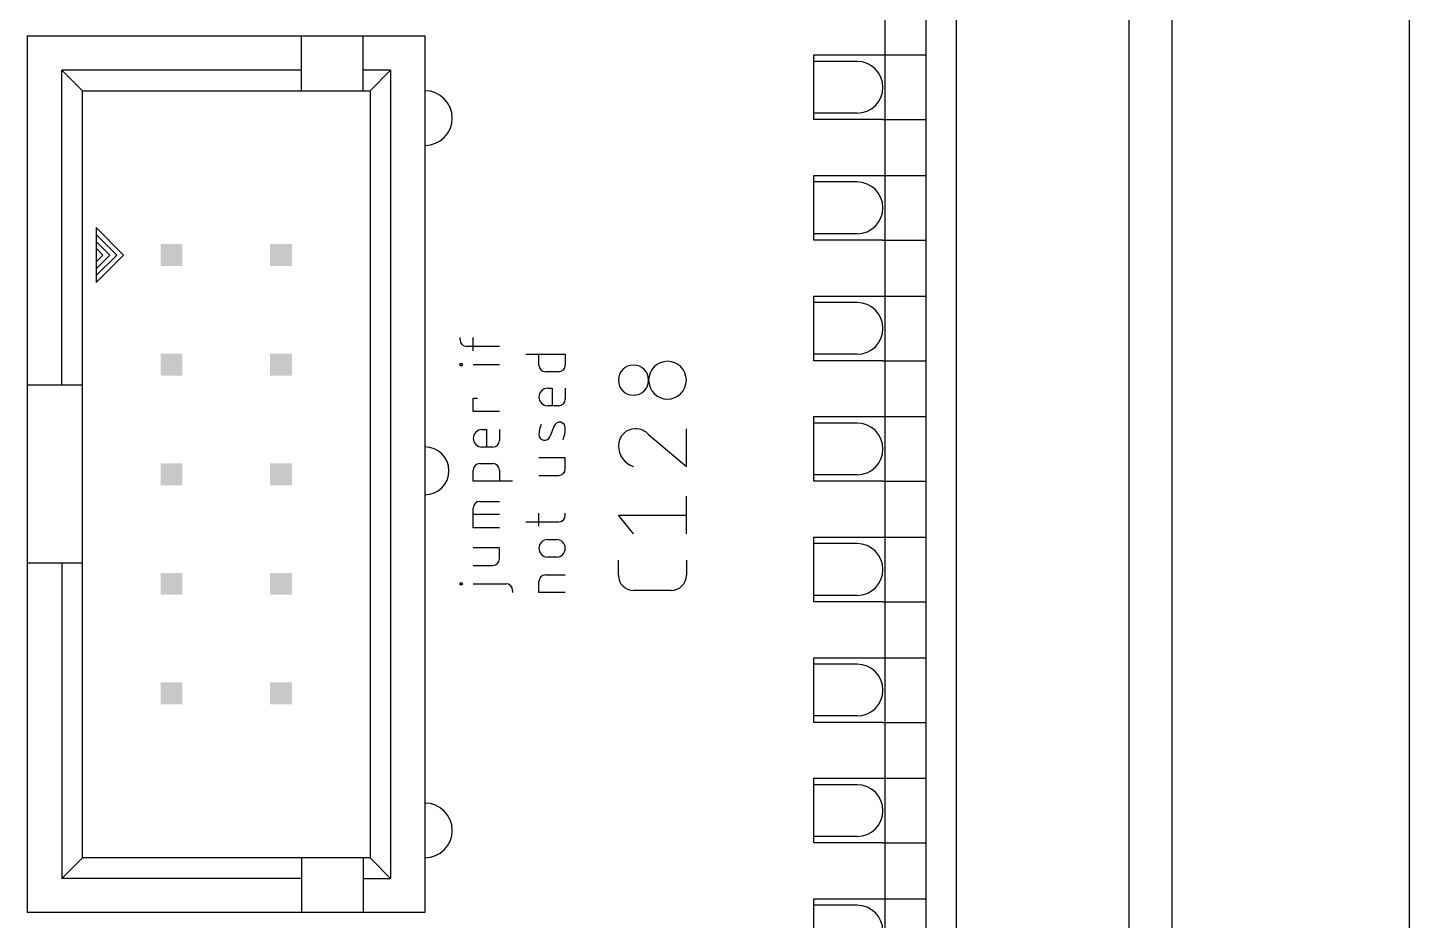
# Model space of a CAD drawing. Extents: x -12.2 to 54.6, y -5.6 to 69.1.
# Drawn here: x 8.13 to 40.15, y 10.07 to 30.77 of the extents above; entities that cross this region are included whole.
import ezdxf

# ---------------------------------------------------------------- set-up
doc = ezdxf.new("R2010")
doc.units = 0
for name, color, linetype in [('20', 30, 'CONTINUOUS'), ('21', 253, 'CONTINUOUS'), ('51', 253, 'CONTINUOUS')]:
    doc.layers.add(name, color=color, linetype=linetype)

# ---------------------------------------------------------------- blocks, each defined once
blk = doc.blocks.new('RECT')
blk.add_solid([(-0.5, -0.5), (0.5, -0.5), (-0.5, 0.5), (0.5, 0.5)])

msp = doc.modelspace()

# ---------------------------------------------------------------- linework, layer by layer
at = {"layer": '20'}
msp.add_line((28, -5), (28, 47), dxfattribs=at)
at = {"layer": '21'}
for p, q in [((33.65, 41.6), (33.65, 0.4)), ((34.65, 1), (34.65, 41)), ((40.15, 1), (40.15, 41)), ((28.95, 2.25), (28.95, 39.75)), ((29.65, 39.75), (29.65, 2.25)), ((8.1262, 22.4776), (8.1262, 30.5738)), ((8.1262, 30.5738), (14.4763, 30.5738)), ((14.4763, 30.5738), (15.905, 30.5738)), ((14.4763, 29.7801), (14.4763, 30.5738)), ((15.905, 30.5738), (17.3338, 30.5738)), ((15.905, 29.7801), (15.905, 30.5738)), ((17.3338, 30.5738), (17.3338, 10.2538)), ((27.95, 30.132), (28.95, 30.132)), ((14.4763, 29.7801), (8.92, 29.7801)), ((8.92, 22.4776), (8.92, 29.7801)), ((8.92, 29.7801), (9.3962, 29.3038)), ((14.4763, 29.3038), (14.4763, 29.7801)), ((15.905, 29.3038), (15.905, 29.7801)), ((16.54, 29.7801), (15.905, 29.7801)), ((16.54, 29.7801), (16.0638, 29.3038)), ((16.54, 29.7801), (16.54, 11.0475)), ((9.3962, 22.4776), (9.3962, 29.3038)), ((9.3962, 29.3038), (14.4763, 29.3038)), ((14.4763, 29.3038), (15.905, 29.3038)), ((15.905, 29.3038), (16.0638, 29.3038)), ((16.0638, 29.3038), (16.0638, 11.5237)), ((27.95, 28.632), (28.95, 28.632)), ((27.95, 27.338), (28.95, 27.338)), ((10.3488, 25.4938), (9.7138, 26.1288)), ((9.7138, 26.1288), (9.7138, 25.9701)), ((10.19, 25.4938), (9.7138, 25.9701)), ((9.7138, 25.9701), (9.7138, 25.8113)), ((10.0313, 25.4938), (9.7138, 25.8113)), ((9.7138, 25.8113), (9.7138, 25.6526)), ((9.7138, 25.6526), (9.7138, 25.3351)), ((9.8725, 25.4938), (9.7138, 25.6526)), ((27.95, 25.838), (28.95, 25.838)), ((9.7138, 24.8588), (10.3488, 25.4938)), ((9.7138, 25.0175), (10.19, 25.4938)), ((9.7138, 25.1762), (10.0313, 25.4938)), ((9.7138, 25.3351), (9.8725, 25.4938)), ((9.7138, 25.3351), (9.7138, 25.1762)), ((9.7138, 25.1762), (9.7138, 25.0175)), ((9.7138, 25.0175), (9.7138, 24.8588)), ((27.95, 24.544), (28.95, 24.544)), ((18.1483, 23.5298), (18.1483, 23.5806)), ((19.0627, 23.3774), (18.3007, 23.3774)), ((18.4531, 23.2758), (18.4531, 23.5806)), ((19.6723, 23.1938), (20.5867, 23.1938)), ((19.9771, 22.9398), (19.9771, 23.1938)), ((20.5867, 23.1938), (20.5867, 22.9398)), ((18.1483, 22.9273), (18.1483, 22.9781)), ((18.1483, 22.9781), (18.1991, 22.9781)), ((18.1991, 22.9273), (18.1483, 22.9273)), ((18.1991, 22.9781), (18.1991, 22.9273)), ((19.0627, 22.9527), (18.4531, 22.9527)), ((20.4343, 22.7874), (20.1295, 22.7874)), ((27.95, 23.044), (28.95, 23.044)), ((8.1262, 18.3499), (8.1262, 22.4776)), ((8.92, 22.4776), (8.1262, 22.4776)), ((9.3962, 22.4776), (8.92, 22.4776)), ((9.3962, 18.3499), (9.3962, 22.4776)), ((18.4531, 21.8715), (18.4531, 22.1763)), ((18.4531, 22.1763), (18.5547, 22.1763)), ((20.1803, 22.4066), (20.2819, 22.4066)), ((20.2819, 22.4066), (20.2819, 22.0002)), ((20.5867, 22.4066), (20.5867, 22.1526)), ((19.0627, 21.8715), (18.4531, 21.8715)), ((20.4343, 22.0002), (20.1803, 22.0002)), ((20.3327, 21.5379), (20.2311, 21.2839)), ((23.3934, 20.5933), (23.3934, 21.4682)), ((27.95, 21.75), (28.95, 21.75)), ((18.6563, 21.449), (18.7579, 21.449)), ((18.7579, 21.449), (18.7579, 21.0426)), ((19.0627, 21.449), (19.0627, 21.195)), ((22.5185, 21.337), (23.3934, 20.5933)), ((18.9103, 21.0426), (18.6563, 21.0426)), ((18.4531, 20.2554), (18.4531, 20.5094)), ((18.6055, 20.6618), (18.9103, 20.6618)), ((19.0627, 20.5094), (19.0627, 20.2554)), ((20.5867, 20.7912), (19.9771, 20.7912)), ((20.5867, 20.5372), (20.5867, 20.7912)), ((19.3675, 20.2554), (18.4531, 20.2554)), ((19.9771, 20.3848), (20.4343, 20.3848)), ((27.95, 20.25), (28.95, 20.25)), ((23.3934, 19.0302), (23.3934, 19.9051)), ((18.4531, 19.1732), (18.4531, 19.6304)), ((18.6055, 19.7828), (19.0627, 19.7828)), ((19.0627, 19.478), (18.4531, 19.478)), ((19.6723, 19.3097), (20.4343, 19.3097)), ((19.9771, 19.2081), (19.9771, 19.5129)), ((20.5867, 19.4621), (20.5867, 19.5129)), ((22.1686, 19.0302), (21.8186, 19.4676)), ((21.8186, 19.4676), (23.3934, 19.4676)), ((19.0627, 19.1732), (18.4531, 19.1732)), ((20.1803, 18.9014), (20.3835, 18.9014)), ((27.95, 18.956), (28.95, 18.956)), ((19.0627, 18.7058), (18.4531, 18.7058)), ((19.0627, 18.4518), (19.0627, 18.7058)), ((8.1262, 10.2538), (8.1262, 18.3499)), ((8.92, 18.3499), (8.1262, 18.3499)), ((9.3962, 18.3499), (8.92, 18.3499)), ((8.92, 18.3499), (8.92, 11.0475)), ((9.3962, 11.5237), (9.3962, 18.3499)), ((18.4531, 18.2994), (18.9103, 18.2994)), ((20.3835, 18.495), (20.1803, 18.495)), ((21.8186, 18.0728), (21.8186, 18.4228)), ((23.3934, 18.4228), (23.3934, 18.0728)), ((20.1295, 18.0785), (20.5867, 18.0785)), ((18.1483, 17.8498), (18.1483, 17.9007)), ((18.1483, 17.9007), (18.1991, 17.9007)), ((18.1991, 17.8498), (18.1483, 17.8498)), ((18.1991, 17.9007), (18.1991, 17.8498)), ((18.4531, 17.8753), (19.2151, 17.8753)), ((19.3675, 17.7229), (19.3675, 17.6721)), ((19.9771, 17.6721), (19.9771, 17.9261)), ((20.5867, 17.6721), (19.9771, 17.6721)), ((23.0434, 17.7229), (22.1686, 17.7229)), ((27.95, 17.456), (28.95, 17.456)), ((27.95, 16.162), (28.95, 16.162)), ((27.95, 14.662), (28.95, 14.662)), ((27.95, 13.368), (28.95, 13.368)), ((27.95, 11.868), (28.95, 11.868)), ((9.3962, 11.5237), (8.92, 11.0475)), ((14.4763, 11.5237), (9.3962, 11.5237)), ((15.905, 11.5237), (14.4763, 11.5237)), ((14.4763, 11.5237), (14.4763, 11.0475)), ((16.0638, 11.5237), (15.905, 11.5237)), ((15.905, 11.5237), (15.905, 11.0475)), ((16.0638, 11.5237), (16.54, 11.0475)), ((14.4763, 11.0475), (8.92, 11.0475)), ((14.4763, 11.0475), (14.4763, 10.2538)), ((15.905, 11.0475), (15.905, 10.2538)), ((15.905, 11.0475), (16.54, 11.0475)), ((27.95, 10.574), (28.95, 10.574)), ((14.4763, 10.2538), (8.1262, 10.2538)), ((15.905, 10.2538), (14.4763, 10.2538)), ((17.3338, 10.2538), (15.905, 10.2538))]:
    msp.add_line(p, q, dxfattribs=at)
for centre, radius, start, end in [((17.3338, 28.6688), 0.635, 270, 90), ((18.3007, 23.5298), 0.1524, 180, 270), ((20.1295, 22.9398), 0.1524, 180, 270), ((20.4343, 22.9398), 0.1524, 270, 0), ((22.1686, 22.5939), 0.35, 90, 270), ((22.1686, 22.5939), 0.35, 270, 90), ((22.956, 22.5939), 0.4374, 90, 270), ((22.956, 22.5939), 0.4374, 270, 90), ((20.1803, 22.2034), 0.2032, 90, 270), ((20.4343, 22.1526), 0.1524, 270, 0), ((20.5539, 21.3265), 0.5769, 155.7608, 179.1816), ((20.455, 21.489), 0.1317, 359.1816, 158.1985), ((19.7253, 21.4994), 0.8615, 340.2087, 359.1816), ((22.2123, 21.0745), 0.3937, 90, 180), ((22.2123, 21.0454), 0.4229, 43.6028, 89.9999), ((18.6563, 21.2458), 0.2032, 90, 270), ((18.9103, 21.195), 0.1524, 270, 0), ((20.1088, 21.3328), 0.1317, 179.1816, 338.1985), ((17.3338, 20.4931), 0.5556, 270, 90), ((22.3244, 21.0745), 0.5058, 180, 252.055), ((18.6055, 20.5094), 0.1524, 90, 180), ((18.9103, 20.5094), 0.1524, 0, 90), ((20.4343, 20.5372), 0.1524, 270, 0), ((18.6055, 19.6304), 0.1524, 90, 180), ((20.4343, 19.4621), 0.1524, 270, 0), ((20.1803, 18.6982), 0.2032, 90, 270), ((20.3835, 18.6982), 0.2032, 270, 90), ((18.9103, 18.4518), 0.1524, 270, 0), ((20.1295, 17.9261), 0.1524, 90, 180), ((22.1686, 18.0728), 0.35, 180.0005, 270), ((23.0434, 18.0728), 0.35, 270.0005, 360), ((19.2151, 17.7229), 0.1524, 0, 90), ((17.3338, 12.1588), 0.635, 270, 90)]:
    msp.add_arc(centre, radius, start, end, dxfattribs=at)
at = {"layer": '51'}
for p, q in [((26.35, 29.982), (26.35, 30.132)), ((26.35, 30.132), (27.95, 30.132)), ((26.35, 28.782), (26.35, 29.982)), ((27.35, 29.982), (26.35, 29.982)), ((26.35, 28.632), (26.35, 28.782)), ((27.35, 28.782), (26.35, 28.782)), ((27.95, 28.632), (26.35, 28.632)), ((26.35, 27.188), (26.35, 27.338)), ((26.35, 27.338), (27.95, 27.338)), ((26.35, 25.988), (26.35, 27.188)), ((27.35, 27.188), (26.35, 27.188)), ((26.35, 25.838), (26.35, 25.988)), ((27.35, 25.988), (26.35, 25.988)), ((27.95, 25.838), (26.35, 25.838)), ((26.35, 24.394), (26.35, 24.544)), ((26.35, 24.544), (27.95, 24.544)), ((26.35, 23.194), (26.35, 24.394)), ((27.35, 24.394), (26.35, 24.394)), ((26.35, 23.044), (26.35, 23.194)), ((27.35, 23.194), (26.35, 23.194)), ((27.95, 23.044), (26.35, 23.044)), ((26.35, 21.6), (26.35, 21.75)), ((26.35, 21.75), (27.95, 21.75)), ((26.35, 20.4), (26.35, 21.6)), ((27.35, 21.6), (26.35, 21.6)), ((26.35, 20.25), (26.35, 20.4)), ((27.35, 20.4), (26.35, 20.4)), ((27.95, 20.25), (26.35, 20.25)), ((26.35, 18.806), (26.35, 18.956)), ((26.35, 18.956), (27.95, 18.956)), ((26.35, 17.606), (26.35, 18.806)), ((27.35, 18.806), (26.35, 18.806)), ((26.35, 17.456), (26.35, 17.606)), ((27.35, 17.606), (26.35, 17.606)), ((27.95, 17.456), (26.35, 17.456)), ((26.35, 16.012), (26.35, 16.162)), ((26.35, 16.162), (27.95, 16.162)), ((26.35, 14.812), (26.35, 16.012)), ((27.35, 16.012), (26.35, 16.012)), ((26.35, 14.662), (26.35, 14.812)), ((27.35, 14.812), (26.35, 14.812)), ((27.95, 14.662), (26.35, 14.662)), ((26.35, 13.218), (26.35, 13.368)), ((26.35, 13.368), (27.95, 13.368)), ((26.35, 12.018), (26.35, 13.218)), ((27.35, 13.218), (26.35, 13.218)), ((26.35, 11.868), (26.35, 12.018)), ((27.35, 12.018), (26.35, 12.018)), ((27.95, 11.868), (26.35, 11.868)), ((26.35, 10.424), (26.35, 10.574)), ((26.35, 10.574), (27.95, 10.574)), ((26.35, 9.224), (26.35, 10.424)), ((27.35, 10.424), (26.35, 10.424))]:
    msp.add_line(p, q, dxfattribs=at)
for centre in [(27.35, 29.382), (27.35, 26.588), (27.35, 23.794), (27.35, 21), (27.35, 18.206), (27.35, 15.412), (27.35, 12.618), (27.35, 9.824)]:
    msp.add_arc(centre, 0.6, 270, 90, dxfattribs=at)

# ---------------------------------------------------------------- block references
at = {"layer": '51', "xscale": 0.508, "yscale": 0.508, "rotation": 270}
for p in [(11.46, 25.4938), (14, 25.4938), (11.46, 22.9537), (14, 22.9537), (11.46, 20.4138), (14, 20.4138), (11.46, 17.8738), (14, 17.8738), (11.46, 15.3338), (14, 15.3338)]:
    msp.add_blockref('RECT', p, dxfattribs=at)

doc.saveas('drawing.dxf')
